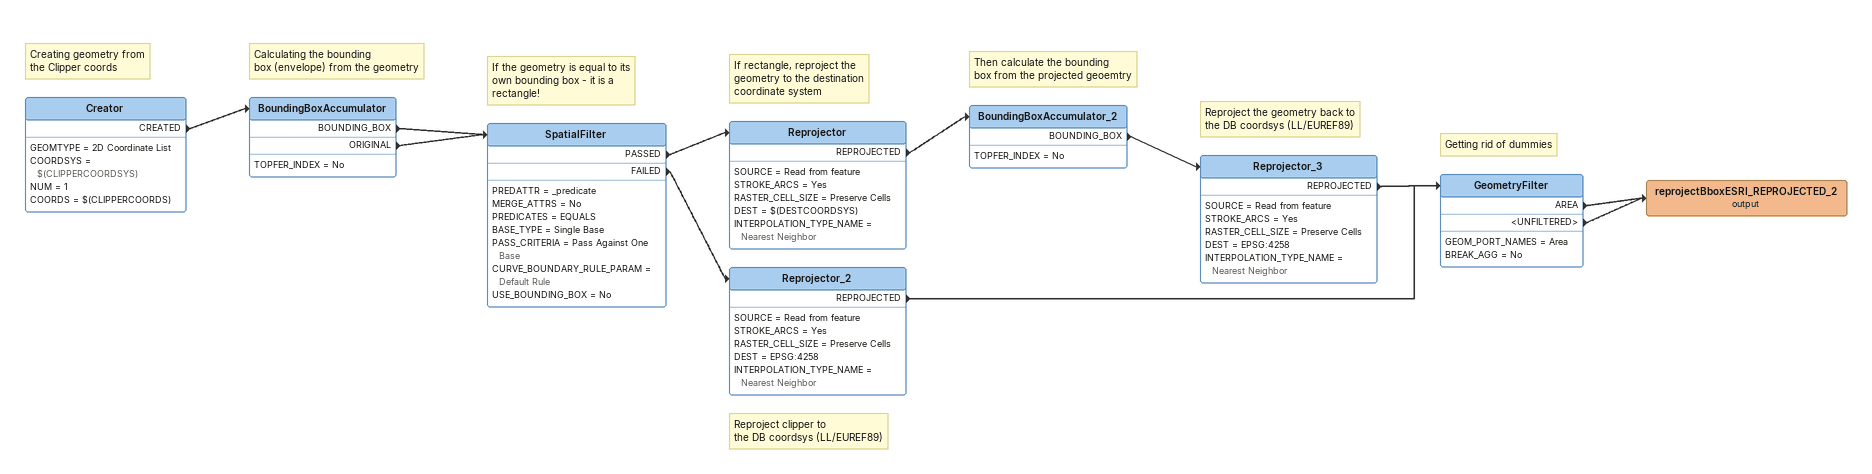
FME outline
Note: Creating geometry from / the Clipper coords
Creator
    GEOMTYPE = 2D Coordinate List
    COORDSYS = $(CLIPPERCOORDSYS)
    NUM = 1
    COORDS = $(CLIPPERCOORDS)
    CREATED -> BoundingBoxAccumulator
Note: Calculating the bounding / box (envelope) from the geometry
BoundingBoxAccumulator
    TOPFER_INDEX = No
    BOUNDING_BOX -> SpatialFilter
    ORIGINAL -> SpatialFilter
Note: If the geometry is equal to its / own bounding box - it is a rectangle!
SpatialFilter
    PREDATTR = _predicate
    MERGE_ATTRS = No
    PREDICATES = EQUALS
    BASE_TYPE = Single Base
    PASS_CRITERIA = Pass Against One Base
    CURVE_BOUNDARY_RULE_PARAM = Default Rule
    USE_BOUNDING_BOX = No
    PASSED -> Reprojector
    FAILED -> Reprojector_2
Note: If rectangle, reproject the / geometry to the destination / coordinate system
Reprojector
    SOURCE = Read from feature
    STROKE_ARCS = Yes
    RASTER_CELL_SIZE = Preserve Cells
    DEST = $(DESTCOORDSYS)
    INTERPOLATION_TYPE_NAME = Nearest Neighbor
    REPROJECTED -> BoundingBoxAccumulator_2
Note: Then calculate the bounding / box from the projected geoemtry
BoundingBoxAccumulator_2
    TOPFER_INDEX = No
    BOUNDING_BOX -> Reprojector_3
Note: Reproject the geometry back to / the DB coordsys (LL/EUREF89)
Reprojector_3
    SOURCE = Read from feature
    STROKE_ARCS = Yes
    RASTER_CELL_SIZE = Preserve Cells
    DEST = EPSG:4258
    INTERPOLATION_TYPE_NAME = Nearest Neighbor
    REPROJECTED -> GeometryFilter
Note: Reproject clipper to / the DB coordsys (LL/EUREF89)
Reprojector_2
    SOURCE = Read from feature
    STROKE_ARCS = Yes
    RASTER_CELL_SIZE = Preserve Cells
    DEST = EPSG:4258
    INTERPOLATION_TYPE_NAME = Nearest Neighbor
    REPROJECTED -> GeometryFilter
Note: Getting rid of dummies
GeometryFilter
    GEOM_PORT_NAMES = Area
    BREAK_AGG = No
    AREA -> reprojectBboxESRI_REPROJECTED_2 (output)
    <UNFILTERED> -> reprojectBboxESRI_REPROJECTED_2 (output)
reprojectBboxESRI_REPROJECTED_2 (output)
